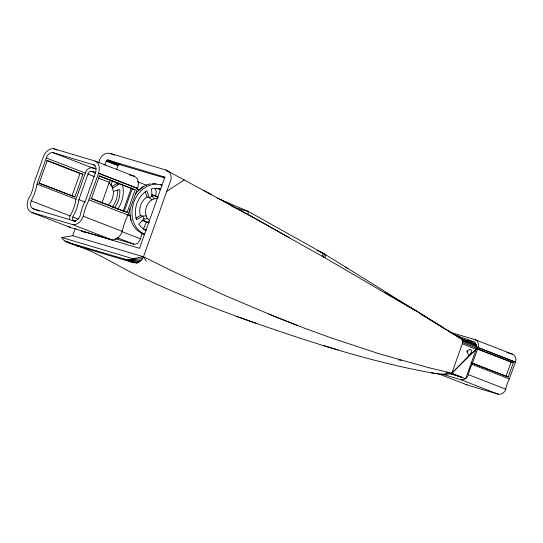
<?xml version="1.0" encoding="UTF-8"?>
<svg xmlns="http://www.w3.org/2000/svg" width="543" height="543" viewBox="0 0 543 543"><rect width="100%" height="100%" fill="white"/><g stroke="black" fill="none" stroke-linecap="round" stroke-linejoin="round"><path stroke-width="0.81" d="M410.135 307.65L324.877 257.762L248.117 214.675L248.205 211.37L217.186 198.209M81.722 247.255C75.375 244.106 66.606 244.065 61.936 238.316L61.922 237.535L72.735 235.703L143.481 256.791L170.882 270.366L225.067 295.535L278.179 317.947L304.25 328.087L329.954 337.495L380.127 354.084L428.447 367.611L451.83 373.211L465.623 378.899L476.13 349.4L476.74 347.052L476.564 344.635L459.582 337.834L423.173 315.51M69.443 219.399L70.054 215.91L71.493 213.297A27.53 16.249 -68.8 0 0 75.477 202.105L76 199.22L85.299 173.095C86.554 168.425 91.787 165.975 96.002 168.948M95.127 165.316L52.915 152.59C49.671 152.033 47.289 155.264 46.277 157.952L36.978 184.077L36.456 186.962A27.53 16.249 -68.8 0 1 32.471 198.154L30.571 202.525L30.428 204.256L31.127 207.148L32.947 208.675L39.191 211.098M95.758 172.688C93.036 171.086 88.842 170.074 87.993 174.099L78.898 199.648L78.036 203.937A30.191 17.817 -68.8 0 1 74.737 213.195C72.945 215.673 70.529 221.137 75.782 221.354M440.997 373.781L460.824 379.693C464.625 380.555 468.209 377.107 468.684 373.489A19.114 11.281 -68.8 0 1 471.568 365.385L478.064 347.649C479.136 344.757 478.24 340.773 475.071 339.68L449.692 332.112M436.898 373.19L467.258 384.967L498.182 394.191C501.983 395.053 505.567 391.605 506.049 387.987A19.114 11.281 -68.8 0 1 508.934 379.883L515.45 362.066L476.428 346.923L515.422 362.147C516.495 359.256 515.606 355.271 512.436 354.179L475.071 339.68M31.379 212.32L72.518 224.578C78.341 225.494 82.767 219.508 83.683 214.342A35.974 21.231 -68.8 0 1 88.258 201.48L98.568 173.183L137.589 188.326L127.279 216.623A35.974 21.231 -68.8 0 0 122.698 229.485C121.788 234.651 117.363 240.637 111.539 239.721L70.4 227.463L31.379 212.32C25.494 209.544 26.559 201.188 29.756 196.675A24.537 14.485 -68.8 0 0 33.306 186.697L33.856 183.609L43.372 156.873A9.631 5.681 -68.8 0 1 47.723 150.642L49.759 149.284L52.053 148.639L53.995 148.809L95.134 161.067L134.155 176.21C138.825 178.145 139.015 184.315 137.542 188.455L98.521 173.312C99.993 169.172 99.803 163.002 95.134 161.067M323.655 257.063L324.334 253.975M431.529 372.817C438.153 374.079 445.274 375.491 451.83 373.211L462.331 343.719C463.199 341.432 461.998 338.533 459.582 337.834L325.624 254.694L248.205 211.37L236.069 208.057L231.834 206.292M467.184 350.9L466.742 352.129M324.877 257.762L325.624 254.694L321.028 252.576M157.66 197.523L155.793 196.023L156.214 190.96L154.911 188.672M71.954 196.03L79.997 173.448L82.97 174.33L74.927 196.919L38.58 183.079M72.735 235.703L75.287 228.535M98.826 162.418C99.742 157.049 104.69 151.809 110.487 153.499L165.9 170.013C170.156 171.242 172.24 176.299 170.706 180.324L143.481 256.791C142.001 260.952 137.304 263.776 132.954 262.527L77.54 246.006L66.667 241.859M104.84 165.079L106.435 160.748L108.138 160.083L165.113 177.201M101.901 203.123L109.292 182.367L110.908 179.903M110.853 185.489L112.55 180.724M116.507 169.606L118.102 165.282L119.813 164.61L164.787 178.016M123.091 211.227L131.399 187.898M124.917 211.682L127.143 212.347L135.187 189.758L132.214 188.869L124.171 211.458L90.796 198.507M513.325 362.731L511.092 362.059L506.022 376.292L508.255 376.957L513.325 362.731L476.136 348.43M142.008 233.13A39.082 23.064 -68.8 0 0 140.549 238.839C139.537 241.54 137.175 244.778 133.911 244.201L115.211 238.628M68.622 242.545L126.051 259.561L131.155 259.676L132.668 258.617L143.481 256.791L146.338 261.258M398.752 359.541L398.467 359.853L401.406 360.314M149.23 220.444L147.438 218.456L144.065 219.019L138.811 224.293L142.035 227.87L146.026 230.212L143.854 229.567L146.094 230.035M476.13 349.4L451.83 373.211L470.197 354.294L476.13 349.4L462.331 343.719M447.052 372.07L446.692 372.355L449.414 372.634L442.769 374.344M138.614 190.362L143.508 186.514M136.469 263.606L140.175 261.102M166.823 191.224L184.308 179.916M111.79 186.602L116.507 183.785L118.679 184.437A21.754 17.539 -73.4 0 0 118.055 182.821M108.661 204.46A13.874 11.186 -73.4 0 0 113.311 191.401L112.618 188.054L118.679 184.437M135.757 218.272L140.474 215.456A13.874 11.186 -73.4 0 1 147.051 196.987L145.239 191.638M157.042 198.494L154.45 198.779L152.121 196.396L149.223 197.632L147.051 196.987M147.438 218.456L146.203 215.924A12.068 9.733 -73.4 0 1 151.925 199.851L154.45 198.779M117.804 165.126L120.139 164.169M113.311 191.401L119.765 189.683A21.754 17.539 -73.4 0 1 114.519 207.813M160.395 184.416L160.626 184.389A3.706 2.186 -68.8 0 1 161.454 184.64L161.99 185.373A25.881 20.865 -73.4 0 0 133.843 202.172A25.881 20.865 -73.4 0 0 144.642 234.094L143.739 234.4A3.706 2.186 -68.8 0 1 142.904 234.155L142.422 233.524M151.443 195.589L155.793 196.023A13.874 11.186 -73.4 0 1 158.339 197.523M141.764 220.309L146.495 222.148L148.965 221.944M146.203 215.924L142.646 216.1L140.474 215.456M132.159 259.249L142.476 258.787M131.155 259.676L141.024 260.491M32.947 208.675L73.597 220.797C76.862 221.374 79.217 218.13 80.235 215.435A39.082 23.064 -68.8 0 1 86.174 198.738L95.48 172.62C96.389 170.013 96.586 165.982 93.566 164.712M449.407 373.699L462.358 377.405M434.061 373.299C370.516 362.052 308.906 341.73 248.09 320.513C214.919 308.553 181.932 295.969 149.936 281.111C124.32 270.862 101.792 253.995 75.653 245.144L77.54 246.006M129.736 259.88L139.212 261.794M156.194 188.136L160.606 189.256L156.119 188.312L151.443 188.821L152.121 196.396M142.924 219.515L146.495 222.148L149.352 222.752M129.315 174.771L134.155 176.21M73.414 220.438L75.83 221.157M453.581 334.379L474.059 341.968L475.464 343.006L476.096 344.886M467.625 340.047L474.059 341.968M506.884 352.522L512.436 354.179M61.922 237.535L132.668 258.617M471.066 362.656L508.255 376.957M324.219 345.769L338.079 349.923M127.999 259.839L137.175 262.595M64.916 241.038L68.737 242.185M236.891 316.447L256.92 323.655M126.051 259.561L135.037 262.846M414.153 309.924L415.992 310.623L443.013 327.599M108.138 160.083L119.813 164.61M107.765 160.022L119.44 164.549M107.385 160.07L119.053 164.597M107.019 160.212L118.686 164.739M106.693 160.443L118.367 164.977M106.435 160.748L118.102 165.282M106.252 161.108L117.926 165.635M53.995 148.809L57.117 150.017M137.318 181.688L146.786 185.36M52.915 152.59L94.299 168.656M136.863 188.679L140.019 189.907M151.85 194.496L155.793 196.023M90.932 171.249L95.663 173.088M135.187 189.758L99.484 175.905L91.441 198.487L127.143 212.347M98.84 175.918L132.214 188.869M87.993 174.099L94.306 176.55M98.249 178.084L109.292 182.367M46.277 157.952L85.299 173.095M82.97 174.33L47.268 160.477L39.225 183.066L74.927 196.919M46.623 160.497L79.997 173.448M476.937 348.81L511.092 362.059M127.564 214.804L130.72 216.026M89.045 199.919L128.067 215.062M78.898 199.648L85.21 202.098M36.978 184.077L76 199.22M471.874 363.036L505.248 375.987M472.091 364.414L509.449 378.912M83.269 216.229L122.29 231.366M121.618 231.494L140.549 238.839M31.032 200.767L70.054 215.91M72.776 216.956L78.294 219.094M73.597 220.797L75.158 221.401M117.349 237.773L133.911 244.201M468.453 374.684L505.818 389.182M72.518 224.578L111.539 239.721M451.294 373.346L461.475 377.297M86.038 232.804L81.369 230.992L139.531 248.327L164.414 178.443L164.373 177.31L163.552 176.597M460.824 379.693L498.182 394.191M124.035 259.065L132.954 262.527M345.715 267.17L347.337 268.174M268.568 313.997L297.924 325.63M460.661 338.323L476.564 344.635M461.557 339.097L476.774 345.205M462.174 340.115L476.815 346.047M462.561 341.255L476.74 347.052M462.609 342.49L476.496 348.199M110.487 153.499L114.383 155.176M211.75 194.767L203.7 190.389M316.969 250.411L323.051 253.248L322.142 256.235M457.606 335.581L459.439 337.481M465.982 384.329L467.258 384.967M459.446 337.746L459.887 337.97M68.723 226.553L70.4 227.463M289.487 237.732L256.344 219.06L165.9 170.013L169.348 172.233M221.286 199.946L248.117 214.675M384.912 292.636L415.992 310.623M410.542 307.895L412.924 309.32M414.105 310.026L415.531 310.881M439.491 325.359L440.448 325.956M420.425 313.834L422.651 315.191M441.995 326.974L440.828 326.255M452.882 333.667L453.33 333.972M151.925 199.851L149.223 197.632L146.895 190.763A21.754 17.539 -73.4 0 0 136.585 219.718L142.646 216.1L144.065 219.019M129.94 214.723L131.087 220.234M143.454 228.929A39.082 23.064 -68.8 0 1 146.488 222.141M122.304 184.036A25.881 20.865 -73.4 0 1 117.6 209.401M142.47 233.449A25.881 20.865 -73.4 0 1 129.987 208.919M135.485 194.102A25.881 20.865 -73.4 0 1 150.506 183.86M152.108 183.649A25.881 20.865 -73.4 0 1 156.038 183.744M158.434 188.611A21.754 17.539 -73.4 0 1 160.511 189.616M109.136 182.855A13.874 11.186 -73.4 0 1 112.618 188.054M115.883 182.176A21.754 17.539 -73.4 0 1 116.507 183.785M117.655 189.819A21.754 17.539 -73.4 0 1 112.347 207.168M467.197 351.212C469.098 362.262 475.627 344.153 467.197 351.212"/></g></svg>
